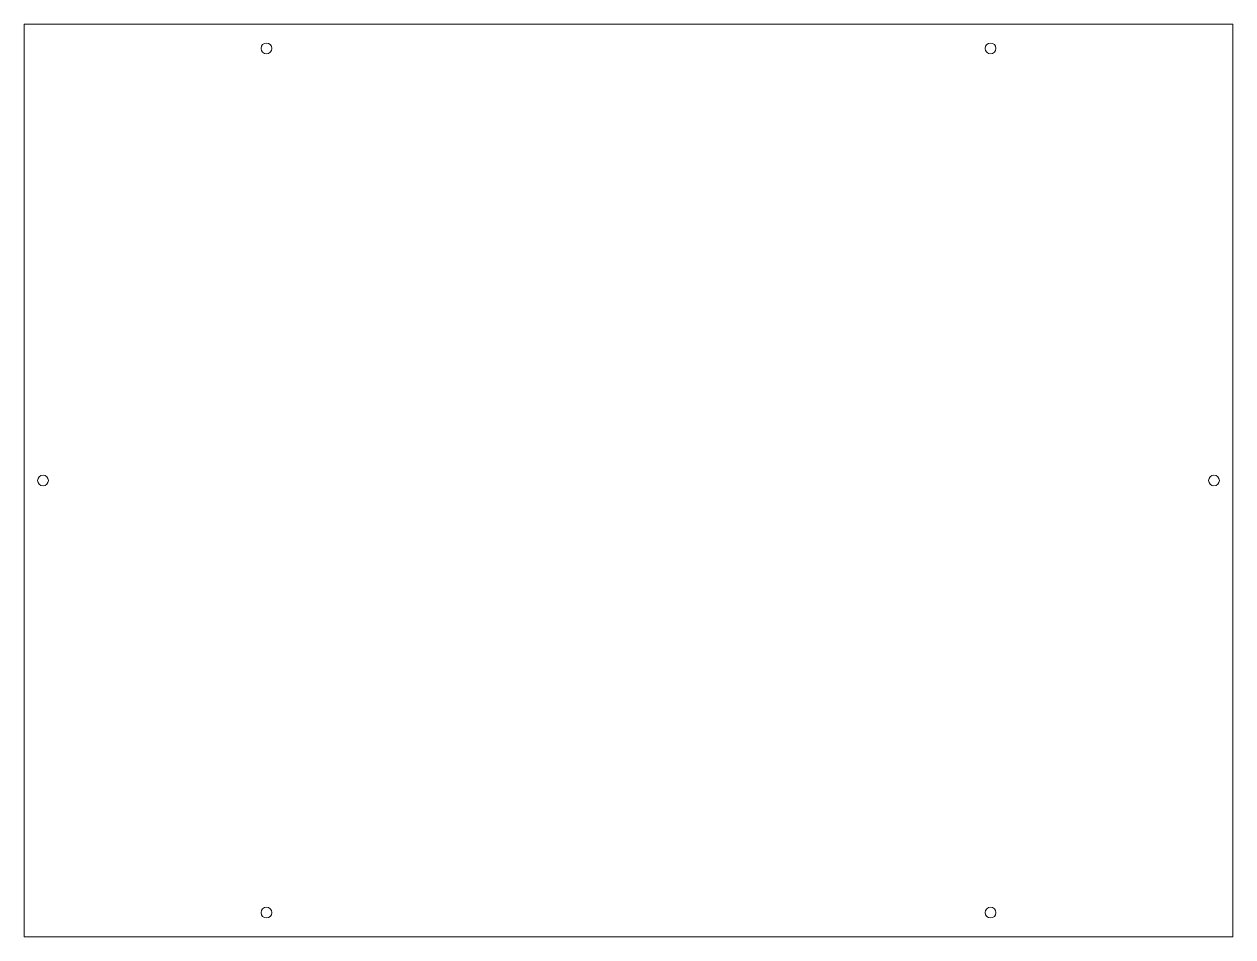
# Model space of a CAD drawing. Header units: millimetres. Extents: x -449 to 0, y 0 to 339.
import ezdxf

# ---------------------------------------------------------------- set-up
doc = ezdxf.new("R2010")
doc.units = ezdxf.units.MM

msp = doc.modelspace()

# ---------------------------------------------------------------- linework, layer by layer
at = {"color": 170, "linetype": 'Continuous', "lineweight": 15}
for p, q in [((-449, 339), (-449, 0)), ((0, 339), (-449, 339)), ((0, 0), (0, 339)), ((-449, 0), (0, 0))]:
    msp.add_line(p, q, dxfattribs=at)
for centre in [(-359, 330), (-90, 330), (-442, 169.5), (-7, 169.5), (-359, 9), (-90, 9)]:
    msp.add_circle(centre, 2, dxfattribs=at)

doc.saveas('drawing.dxf')
